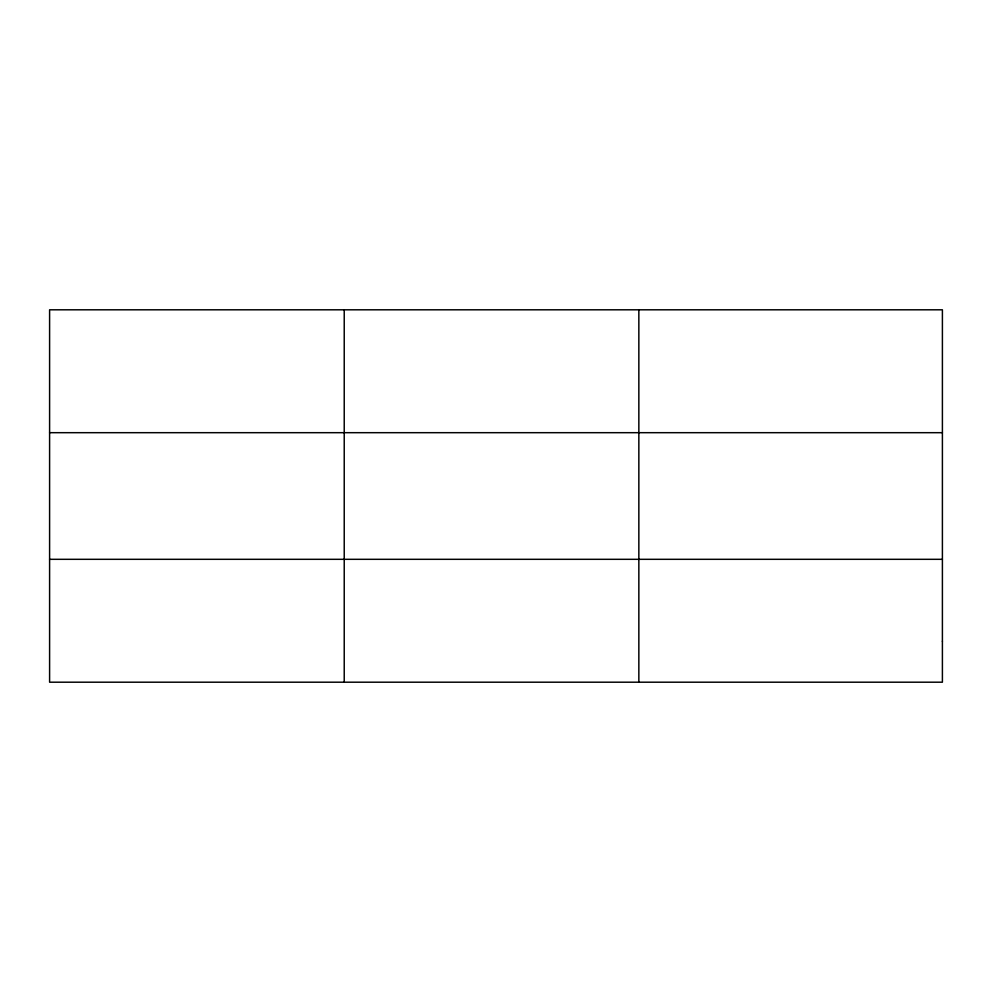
<?xml version="1.0" encoding="UTF-8"?>
<svg xmlns="http://www.w3.org/2000/svg" width="992" height="992" viewBox="0 0 992 992"><rect width="100%" height="100%" fill="white"/><g stroke="black" fill="none" stroke-linecap="round" stroke-linejoin="round"><path stroke-width="1.49" d="M344.224 682.198L344.224 309.802M638.848 682.198L638.848 309.802M49.6 432.686L942.4 432.686M49.6 559.314L942.4 559.314M942.4 641.241L942.4 682.198L49.6 682.198L49.6 309.802L942.4 309.802L942.4 641.241"/></g></svg>
